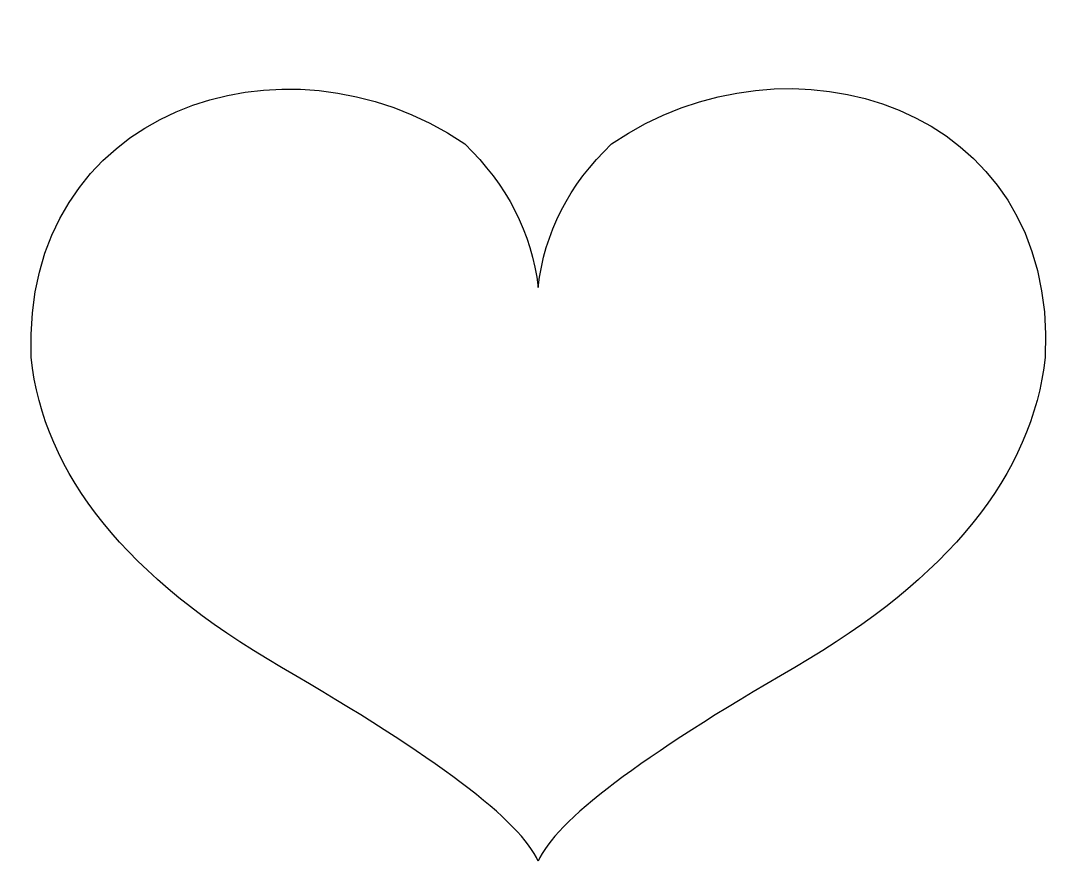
# Model space of a CAD drawing. Header units: centimetres. Extents: x -10.2 to 9.1, y -1 to 14.7.
import ezdxf

# ---------------------------------------------------------------- set-up
doc = ezdxf.new("R2010")
doc.units = ezdxf.units.CM
doc.header["$MEASUREMENT"] = 0
doc.layers.add('Layer 1', color=7, linetype='Continuous')

msp = doc.modelspace()

# ---------------------------------------------------------------- linework, layer by layer
at = {"layer": 'Layer 1', "color": 1}
msp.add_open_spline([(8.83017, 8.39739), (9.07398, 13.09348), (4.0421, 14.62613), (0.76685, 12.36394), (0.76685, 12.36394), (-0.02863, 11.60156), (-0.48028, 10.71555), (-0.59854, 9.6956), (-0.59854, 9.6956), (-0.7168, 10.71555), (-1.17899, 11.60156), (-1.96382, 12.36394), (-1.96382, 12.36394), (-5.33208, 14.65488), (-10.22137, 12.98762), (-10.02714, 8.39739), (-10.02714, 8.39739), (-9.80137, 6.21338), (-8.24246, 4.28682), (-5.37192, 2.62802), (-5.37192, 2.62802), (-2.51213, 0.96932), (-0.91021, -0.23596), (-0.59854, -0.97784), (-0.59854, -0.97784), (-0.28676, -0.23596), (1.3044, 0.96932), (4.17494, 2.62802), (4.17494, 2.62802), (7.03473, 4.28682), (8.59364, 6.21338), (8.83017, 8.39739)], degree=3, knots=[0, 0, 0, 0, 0.11111111, 0.11111111, 0.11111111, 0.11111111, 0.22222222, 0.22222222, 0.22222222, 0.22222222, 0.33333333, 0.33333333, 0.33333333, 0.33333333, 0.44444444, 0.44444444, 0.44444444, 0.44444444, 0.55555556, 0.55555556, 0.55555556, 0.55555556, 0.66666667, 0.66666667, 0.66666667, 0.66666667, 0.77777778, 0.77777778, 0.77777778, 0.77777778, 1, 1, 1, 1], dxfattribs=at)

doc.saveas('drawing.dxf')
